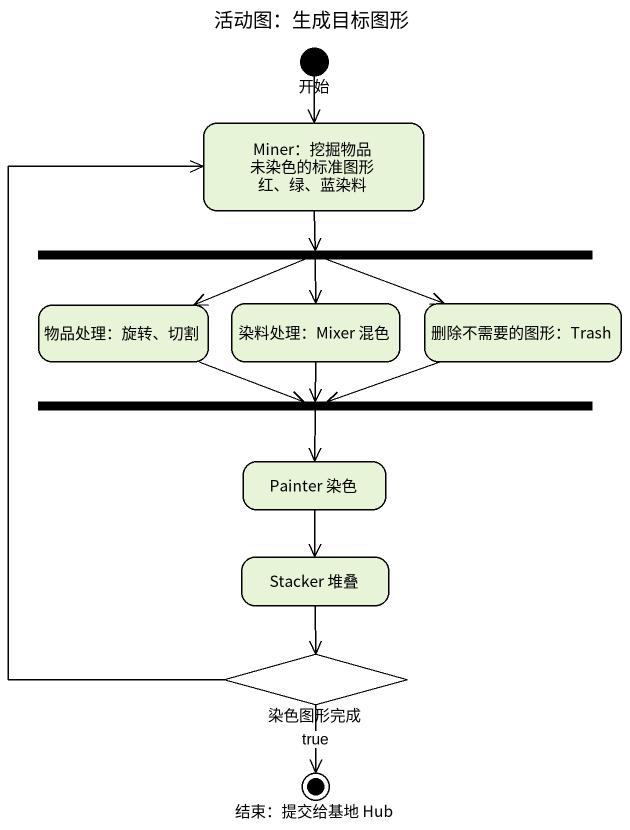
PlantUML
@startuml
title 活动图：生成目标图形
hide empty description
state 开始 <<start>>
state "Miner：挖掘物品 未染色的标准图形 红、绿、蓝染料" as Miner_挖掘物品_未染色的标准图形_红_绿_蓝染料
state fork1 <<fork>>
state "物品处理：旋转、切割" as 物品处理_旋转_切割
state "染料处理：Mixer 混色" as 染料处理_Mixer_混色
state "删除不需要的图形：Trash" as 删除不需要的图形_Trash
state fork2 <<join>>
state "Painter 染色" as Painter_染色
state "Stacker 堆叠" as Stacker_堆叠
state 染色图形完成 <<choice>>
state "结束：提交给基地 Hub" as 结束_提交给基地_Hub <<end>>
开始 --> Miner_挖掘物品_未染色的标准图形_红_绿_蓝染料
Miner_挖掘物品_未染色的标准图形_红_绿_蓝染料 --> fork1
fork1 -left-> 物品处理_旋转_切割
fork1 --> 染料处理_Mixer_混色
fork1 -right-> 删除不需要的图形_Trash
物品处理_旋转_切割 -right-> fork2
染料处理_Mixer_混色 --> fork2
删除不需要的图形_Trash -left-> fork2
fork2 --> Painter_染色
Painter_染色 --> Stacker_堆叠
Stacker_堆叠 --> 染色图形完成
染色图形完成 -up-> Miner_挖掘物品_未染色的标准图形_红_绿_蓝染料
染色图形完成 --> 结束_提交给基地_Hub : true
@enduml
